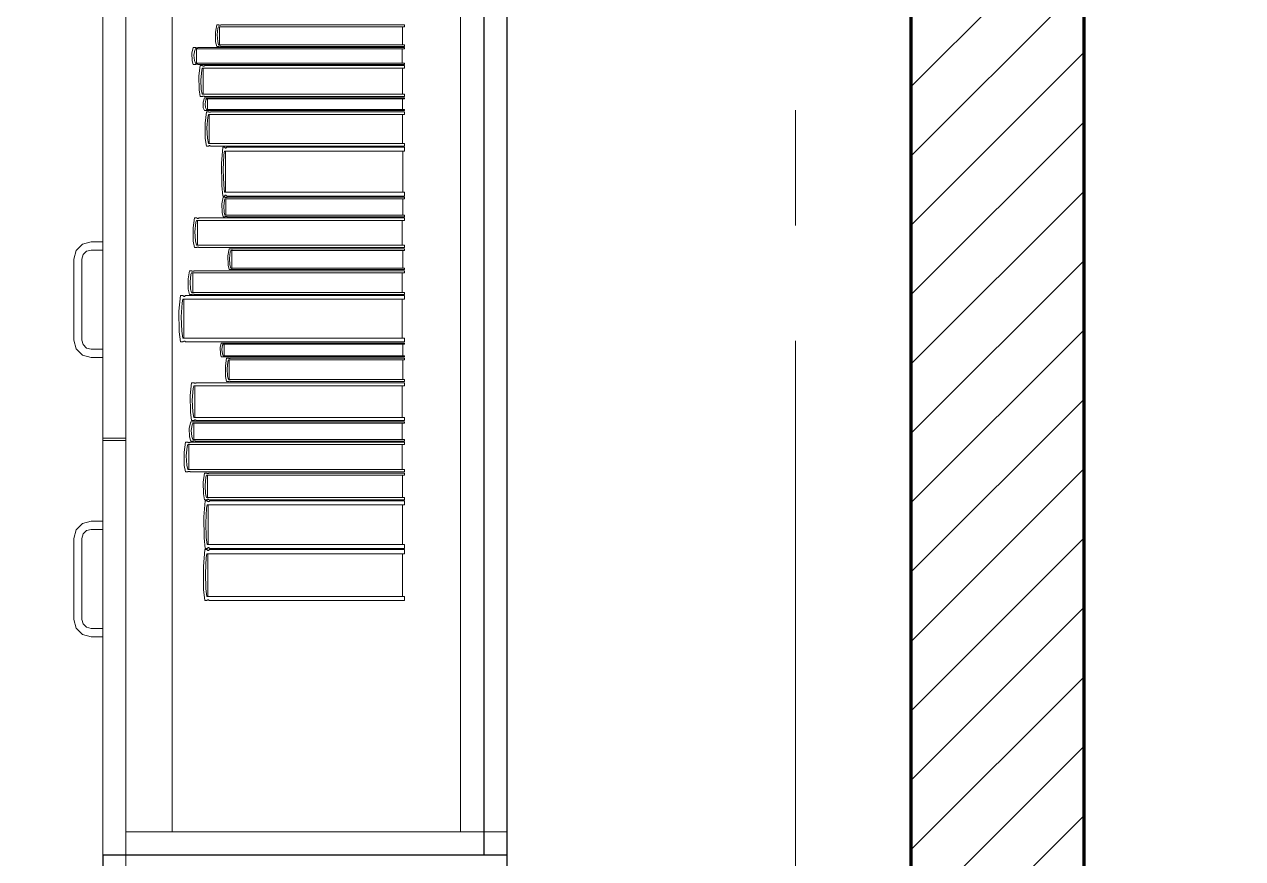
# Model space of a CAD drawing. Header units: inches. Extents: x -19 to 5698, y -728 to 92.
# Drawn here: x 235.652 to 236.707, y 33.501 to 34.224 of the extents above; entities that cross this region are included whole.
import ezdxf

# ---------------------------------------------------------------- set-up
doc = ezdxf.new("R2010")
doc.units = ezdxf.units.IN
doc.header["$MEASUREMENT"] = 0
doc.set_wipeout_variables(frame=1)
for name, pattern in [('Hidden Line', [0.195611, 0.141111, -0.0545]), ('Punto & Raya', [0.65, 0.5, -0.075, 0, -0.075]), ('Rayas', [0.282222, 0.141111, -0.141111]), ('Wipeout_Contour', [1, 0, -1])]:
    doc.linetypes.add(name, pattern=pattern)
for name, color, linetype in [('02 _ ARQ _ ALB _ Ejes Generales', 251, 'Continuous'), ('02 _ ARQ _ ZON _ Espacio.3D', 7, 'Continuous'), ('08 _ STR _ EXT _ 07 Losa Aligerada', 7, 'Continuous'), ('08 _ STR _ EXT _ 09 Vigas', 251, 'Continuous'), ('Estructura - 04 MURO', 7, 'Continuous'), ('Interior - Mobiliario', 7, 'Continuous')]:
    doc.layers.add(name, color=color, linetype=linetype)

msp = doc.modelspace()

# ---------------------------------------------------------------- linework, layer by layer
at = {"layer": '02 _ ARQ _ ALB _ Ejes Generales', "color": 251, "linetype": 'Punto & Raya', "lineweight": 13, "true_color": 0x636466}
msp.add_line((236.32, 3.05), (236.32, 44.9), dxfattribs=at)
at = {"layer": '02 _ ARQ _ ZON _ Espacio.3D', "color": 254, "linetype": 'Continuous', "lineweight": 0, "flags": 128}
msp.add_lwpolyline([(229.07, 31), (229.57, 31), (229.57, 29.7499), (235.57, 29.75), (235.57, 30.2), (236.07, 30.2), (236.07, 30.7), (236.42, 30.7), (236.42, 31.8991), (237.7701, 31.8991), (237.7701, 32.9963), (236.4201, 32.9963), (236.4201, 39), (236.07, 39), (236.07, 39.4), (235.67, 39.4), (235.67, 39.7505), (229.57, 39.7505), (229.57, 39), (229.07, 39)], dxfattribs=at)
at = {"layer": '02 _ ARQ _ ZON _ Espacio.3D', "color": 9, "linetype": 'Continuous', "lineweight": 5, "flags": 128}
msp.add_lwpolyline([(236.5701, 33.1463), (237.07, 33.1463), (237.0694, 32.9963), (237.7701, 32.9963), (237.7701, 35.0505), (236.5701, 35.0505)], close=True, dxfattribs=at)
at = {"layer": '08 _ STR _ EXT _ 07 Losa Aligerada', "color": 7, "linetype": 'Rayas', "lineweight": 18, "flags": 128}
msp.add_lwpolyline([(193.22, 11.97, 1.049431), (198.7937, 6.3), (209.6003, 6.3), (209.6003, 6.2005), (214.7981, 6.2005), (214.7981, 7.2), (222.07, 7.2), (222.07, 5.6637), (223.2699, 5.6637), (223.2699, 4.2), (228.3699, 4.2), (228.3699, 5.6637), (229.57, 5.6637), (229.57, 7.2), (236.57, 7.2), (236.57, 14.9999), (236.57, 15.1499), (236.57, 15.1499), (236.57, 15.7999), (236.57, 15.7999), (236.57, 18.1001), (236.57, 20.35), (234.07, 20.35), (231.67, 20.35), (231.67, 22.35), (231.67, 22.6), (231.67, 24.5), (231.67, 24.75), (231.67, 26.75), (236.57, 26.75), (236.57, 29.7), (236.57, 35.2005), (236.57, 39.9), (228.67, 39.9), (223.5529, 39.9), (223.5529, 40.9), (218.9324, 40.9), (218.9324, 39.9), (208.37, 39.9), (208.37, 41.4352), (207.42, 41.4352), (207.42, 42.9), (202.22, 42.9), (202.22, 41.4352), (201.2699, 41.4352), (201.2699, 39.9), (196.2701, 39.9), (196.2701, 41.1), (192.8701, 41.1), (192.8701, 37.7), (194.07, 37.7), (194.07, 33.9), (193.17, 33.9), (193.17, 21.2663), (193.22, 21.2663)], format="xyb", close=True, dxfattribs=at)
at = {"layer": '08 _ STR _ EXT _ 07 Losa Aligerada', "color": 7, "linetype": 'Continuous', "lineweight": 18, "flags": 128}
msp.add_lwpolyline([(236.57, 26.75), (236.57, 39.9), (228.67, 39.9), (226.1798, 39.9), (226.1798, 40.9), (221.5593, 40.9), (221.5593, 39.9), (208.37, 39.9), (208.37, 42.6544), (207.42, 42.6544)], dxfattribs=at)
msp.add_lwpolyline([(237.92, 29.7), (237.92, 35.2005), (236.57, 35.2005), (236.57, 29.7)], close=True, dxfattribs=at)
at = {"layer": 'Interior - Mobiliario', "color": 175, "linetype": 'Continuous', "lineweight": 13}
for p, q in [((235.74, 33.5047), (235.74, 34.9647)), ((236.05, 34.9647), (236.05, 33.5047)), ((235.74, 33.5247), (235.74, 34.9447)), ((235.78, 34.9447), (235.78, 33.5247)), ((236.03, 33.5247), (236.03, 34.9447)), ((235.72, 34.2247), (235.72, 33.8657)), ((235.74, 34.2247), (235.74, 33.8657)), ((235.8176, 34.2175), (235.8187, 34.2237)), ((235.8187, 34.2237), (235.8204, 34.2237)), ((235.8203, 34.2222), (235.8198, 34.2208)), ((235.9814, 34.2222), (235.8203, 34.2222)), ((235.8204, 34.2237), (235.8206, 34.2236)), ((235.8206, 34.2236), (235.8208, 34.2235)), ((235.8208, 34.2235), (235.821, 34.2234)), ((235.821, 34.2234), (235.8213, 34.2234)), ((235.8211, 34.2066), (235.8211, 34.2222)), ((235.8213, 34.2234), (235.8215, 34.2234)), ((235.8215, 34.2234), (235.8217, 34.2235)), ((235.8217, 34.2235), (235.822, 34.2235)), ((235.822, 34.2235), (235.8222, 34.2236)), ((235.8222, 34.2236), (235.8222, 34.2237)), ((235.8222, 34.2237), (235.9814, 34.2237)), ((235.9797, 34.2222), (235.9797, 34.2066)), ((235.9814, 34.2237), (235.9814, 34.2222)), ((235.8178, 34.2092), (235.8176, 34.2175)), ((235.8198, 34.2208), (235.8191, 34.2151)), ((235.8191, 34.2151), (235.8196, 34.2094)), ((235.7972, 34.1992), (235.7984, 34.2041)), ((235.7984, 34.2041), (235.8004, 34.2041)), ((235.7997, 34.2018), (235.799, 34.1974)), ((235.8003, 34.2029), (235.7997, 34.2018)), ((235.9814, 34.2029), (235.8003, 34.2029)), ((235.8004, 34.2041), (235.8006, 34.204)), ((235.8006, 34.204), (235.8008, 34.2039)), ((235.8008, 34.2039), (235.8011, 34.2039)), ((235.8011, 34.2039), (235.8013, 34.2038)), ((235.8012, 34.1907), (235.8012, 34.2029)), ((235.8013, 34.2038), (235.8016, 34.2038)), ((235.8016, 34.2038), (235.8019, 34.2039)), ((235.8019, 34.2039), (235.8021, 34.2039)), ((235.8021, 34.2039), (235.8023, 34.204)), ((235.8023, 34.204), (235.8024, 34.2041)), ((235.8024, 34.2041), (235.9814, 34.2041)), ((235.8187, 34.2051), (235.8178, 34.2092)), ((235.8204, 34.2051), (235.8187, 34.2051)), ((235.8196, 34.2094), (235.8203, 34.2066)), ((235.8203, 34.2066), (235.9814, 34.2066)), ((235.8205, 34.2051), (235.8204, 34.2051)), ((235.8207, 34.2053), (235.8205, 34.2051)), ((235.821, 34.2053), (235.8207, 34.2053)), ((235.8212, 34.2054), (235.821, 34.2053)), ((235.8214, 34.2054), (235.8212, 34.2054)), ((235.8217, 34.2053), (235.8214, 34.2054)), ((235.8219, 34.2053), (235.8217, 34.2053)), ((235.8221, 34.2052), (235.8219, 34.2053)), ((235.8222, 34.2051), (235.8221, 34.2052)), ((235.9814, 34.2051), (235.8222, 34.2051)), ((235.9795, 34.2029), (235.9795, 34.1907)), ((235.9814, 34.2066), (235.9814, 34.2051)), ((235.9814, 34.2041), (235.9814, 34.2029)), ((235.7974, 34.1927), (235.7972, 34.1992)), ((235.7984, 34.1895), (235.7974, 34.1927)), ((235.799, 34.1974), (235.7994, 34.1929)), ((235.7994, 34.1929), (235.8003, 34.1907)), ((235.8003, 34.1907), (235.9814, 34.1907)), ((235.9814, 34.1907), (235.9814, 34.1895)), ((235.8004, 34.1895), (235.7984, 34.1895)), ((235.8005, 34.1896), (235.8004, 34.1895)), ((235.8008, 34.1897), (235.8005, 34.1896)), ((235.801, 34.1898), (235.8008, 34.1897)), ((235.8013, 34.1898), (235.801, 34.1898)), ((235.8015, 34.1898), (235.8013, 34.1898)), ((235.8018, 34.1898), (235.8015, 34.1898)), ((235.8021, 34.1897), (235.8018, 34.1898)), ((235.8023, 34.1896), (235.8021, 34.1897)), ((235.8024, 34.1895), (235.8023, 34.1896)), ((235.9814, 34.1895), (235.8024, 34.1895)), ((235.8033, 34.1796), (235.8044, 34.1885)), ((235.8044, 34.1885), (235.8064, 34.1885)), ((235.8057, 34.1844), (235.8049, 34.1761)), ((235.8062, 34.1864), (235.8057, 34.1844)), ((235.9814, 34.1864), (235.8062, 34.1864)), ((235.8064, 34.1885), (235.8065, 34.1884)), ((235.8065, 34.1884), (235.8067, 34.1883)), ((235.8067, 34.1883), (235.807, 34.1881)), ((235.807, 34.1881), (235.8072, 34.1881)), ((235.8071, 34.1638), (235.8071, 34.1864)), ((235.8071, 34.1864), (235.9796, 34.1864)), ((235.8072, 34.1881), (235.8075, 34.1881)), ((235.8075, 34.1881), (235.8078, 34.1882)), ((235.8078, 34.1882), (235.808, 34.1883)), ((235.808, 34.1883), (235.8082, 34.1884)), ((235.8082, 34.1884), (235.8083, 34.1885)), ((235.8083, 34.1885), (235.9814, 34.1885)), ((235.9796, 34.1864), (235.9796, 34.1638)), ((235.9814, 34.1885), (235.9814, 34.1864)), ((235.8035, 34.1675), (235.8033, 34.1796)), ((235.8049, 34.1761), (235.8054, 34.1678)), ((235.8044, 34.1616), (235.8035, 34.1675)), ((235.8064, 34.1616), (235.8044, 34.1616)), ((235.8054, 34.1678), (235.8062, 34.1638)), ((235.8062, 34.1638), (235.9814, 34.1638)), ((235.8065, 34.1617), (235.8064, 34.1616)), ((235.8067, 34.1619), (235.8065, 34.1617)), ((235.8069, 34.162), (235.8067, 34.1619)), ((235.8072, 34.1621), (235.8069, 34.162)), ((235.8069, 34.1569), (235.8081, 34.1606)), ((235.9796, 34.1638), (235.8071, 34.1638)), ((235.8074, 34.1621), (235.8072, 34.1621)), ((235.8077, 34.162), (235.8074, 34.1621)), ((235.8079, 34.1619), (235.8077, 34.162)), ((235.8082, 34.1618), (235.8079, 34.1619)), ((235.8081, 34.1606), (235.81, 34.1606)), ((235.8083, 34.1616), (235.8082, 34.1618)), ((235.9814, 34.1616), (235.8083, 34.1616)), ((235.8093, 34.1589), (235.8086, 34.1555)), ((235.8098, 34.1597), (235.8093, 34.1589)), ((235.9814, 34.1597), (235.8098, 34.1597)), ((235.81, 34.1606), (235.8101, 34.1606)), ((235.8101, 34.1606), (235.8103, 34.1605)), ((235.8103, 34.1605), (235.8106, 34.1605)), ((235.8106, 34.1605), (235.8108, 34.1604)), ((235.8107, 34.1504), (235.8107, 34.1597)), ((235.8108, 34.1604), (235.8111, 34.1604)), ((235.8111, 34.1604), (235.8113, 34.1605)), ((235.8113, 34.1605), (235.8116, 34.1605)), ((235.8116, 34.1605), (235.8118, 34.1606)), ((235.8118, 34.1606), (235.8119, 34.1606)), ((235.8119, 34.1606), (235.9814, 34.1606)), ((235.9796, 34.1597), (235.9796, 34.1504)), ((235.9814, 34.1638), (235.9814, 34.1616)), ((235.9814, 34.1606), (235.9814, 34.1597)), ((235.8071, 34.1519), (235.8069, 34.1569)), ((235.8081, 34.1495), (235.8071, 34.1519)), ((235.81, 34.1495), (235.8081, 34.1495)), ((235.8086, 34.1555), (235.809, 34.1521)), ((235.8086, 34.1386), (235.8098, 34.1485)), ((235.809, 34.1521), (235.8098, 34.1504)), ((235.8098, 34.1504), (235.9814, 34.1504)), ((235.8098, 34.1485), (235.8116, 34.1485)), ((235.8101, 34.1496), (235.81, 34.1495)), ((235.8103, 34.1496), (235.8101, 34.1496)), ((235.8105, 34.1497), (235.8103, 34.1496)), ((235.8108, 34.1497), (235.8105, 34.1497)), ((235.811, 34.1497), (235.8108, 34.1497)), ((235.8113, 34.1497), (235.811, 34.1497)), ((235.8115, 34.1496), (235.8113, 34.1497)), ((235.8117, 34.1496), (235.8115, 34.1496)), ((235.8116, 34.1485), (235.8118, 34.1483)), ((235.8119, 34.1495), (235.8117, 34.1496)), ((235.8118, 34.1483), (235.812, 34.1482)), ((235.9814, 34.1495), (235.8119, 34.1495)), ((235.812, 34.1482), (235.8122, 34.1481)), ((235.8122, 34.1481), (235.8125, 34.148)), ((235.8127, 34.148), (235.813, 34.1481)), ((235.813, 34.1481), (235.8132, 34.1482)), ((235.8132, 34.1482), (235.8134, 34.1484)), ((235.8134, 34.1484), (235.8135, 34.1485)), ((235.8135, 34.1485), (235.9814, 34.1485)), ((235.9814, 34.1504), (235.9814, 34.1495)), ((235.9814, 34.1485), (235.9814, 34.1461)), ((235.8088, 34.1252), (235.8086, 34.1386)), ((235.811, 34.1439), (235.8103, 34.1347)), ((235.8115, 34.1461), (235.811, 34.1439)), ((235.9814, 34.1461), (235.8115, 34.1461)), ((235.8123, 34.1211), (235.8123, 34.1461)), ((235.8125, 34.148), (235.8127, 34.148)), ((235.9796, 34.1461), (235.9796, 34.1211)), ((235.8103, 34.1347), (235.8107, 34.1255)), ((235.8098, 34.1187), (235.8088, 34.1252)), ((235.8116, 34.1187), (235.8098, 34.1187)), ((235.8107, 34.1255), (235.8115, 34.1211)), ((235.8115, 34.1211), (235.9814, 34.1211)), ((235.8117, 34.1188), (235.8116, 34.1187)), ((235.8119, 34.119), (235.8117, 34.1188)), ((235.8122, 34.1191), (235.8119, 34.119)), ((235.8124, 34.1192), (235.8122, 34.1191)), ((235.8127, 34.1192), (235.8124, 34.1192)), ((235.8129, 34.1191), (235.8127, 34.1192)), ((235.8132, 34.119), (235.8129, 34.1191)), ((235.8134, 34.1188), (235.8132, 34.119)), ((235.8135, 34.1187), (235.8134, 34.1188)), ((235.9814, 34.1187), (235.8135, 34.1187)), ((235.8229, 34.1036), (235.8239, 34.1177)), ((235.8239, 34.1177), (235.8256, 34.1177)), ((235.8256, 34.1177), (235.8258, 34.1174)), ((235.8258, 34.1174), (235.826, 34.1172)), ((235.826, 34.1172), (235.8262, 34.117)), ((235.8262, 34.117), (235.8264, 34.117)), ((235.8264, 34.117), (235.8266, 34.117)), ((235.8266, 34.117), (235.8269, 34.1171)), ((235.8269, 34.1171), (235.8271, 34.1173)), ((235.8271, 34.1173), (235.8273, 34.1175)), ((235.8273, 34.1175), (235.8274, 34.1177)), ((235.8274, 34.1177), (235.9814, 34.1177)), ((235.9814, 34.1211), (235.9814, 34.1187)), ((235.9814, 34.1177), (235.9814, 34.1143)), ((235.825, 34.1111), (235.8244, 34.0982)), ((235.8255, 34.1143), (235.825, 34.1111)), ((235.9814, 34.1143), (235.8255, 34.1143)), ((235.8263, 34.0789), (235.8263, 34.1143)), ((235.9798, 34.1143), (235.9798, 34.0789)), ((235.8231, 34.0847), (235.8229, 34.1036)), ((235.8244, 34.0982), (235.8248, 34.0852)), ((235.8239, 34.0755), (235.8231, 34.0847)), ((235.8248, 34.0852), (235.8255, 34.0789)), ((235.8233, 34.0688), (235.8243, 34.0745)), ((235.8256, 34.0755), (235.8239, 34.0755)), ((235.8243, 34.0745), (235.826, 34.0745)), ((235.8255, 34.0789), (235.9814, 34.0789)), ((235.8257, 34.0756), (235.8256, 34.0755)), ((235.8259, 34.0759), (235.8257, 34.0756)), ((235.8261, 34.0761), (235.8259, 34.0759)), ((235.826, 34.0745), (235.8261, 34.0744)), ((235.8264, 34.0762), (235.8261, 34.0761)), ((235.8261, 34.0744), (235.8263, 34.0743)), ((235.8263, 34.0743), (235.8266, 34.0742)), ((235.8266, 34.0762), (235.8264, 34.0762)), ((235.8268, 34.0761), (235.8266, 34.0762)), ((235.8266, 34.0742), (235.8268, 34.0742)), ((235.827, 34.0759), (235.8268, 34.0761)), ((235.8268, 34.0742), (235.827, 34.0742)), ((235.8272, 34.0757), (235.827, 34.0759)), ((235.827, 34.0742), (235.8273, 34.0742)), ((235.8274, 34.0755), (235.8272, 34.0757)), ((235.8273, 34.0742), (235.8275, 34.0743)), ((235.9814, 34.0755), (235.8274, 34.0755)), ((235.8275, 34.0743), (235.8277, 34.0744)), ((235.8277, 34.0744), (235.8278, 34.0745)), ((235.8278, 34.0745), (235.9814, 34.0745)), ((235.9814, 34.0789), (235.9814, 34.0755)), ((235.9814, 34.0745), (235.9814, 34.0731)), ((235.8234, 34.0612), (235.8233, 34.0688)), ((235.8254, 34.0718), (235.8248, 34.0666)), ((235.8248, 34.0666), (235.8252, 34.0614)), ((235.8259, 34.0731), (235.8254, 34.0718)), ((235.9814, 34.0731), (235.8259, 34.0731)), ((235.8267, 34.0589), (235.8267, 34.0731)), ((235.9798, 34.0731), (235.9798, 34.0589)), ((235.7982, 34.0479), (235.7994, 34.0565)), ((235.7994, 34.0565), (235.8014, 34.0565)), ((235.8012, 34.0544), (235.8007, 34.0525)), ((235.9814, 34.0544), (235.8012, 34.0544)), ((235.8014, 34.0565), (235.8015, 34.0564)), ((235.8015, 34.0564), (235.8017, 34.0562)), ((235.8017, 34.0562), (235.802, 34.0561)), ((235.802, 34.0561), (235.8023, 34.0561)), ((235.8021, 34.0329), (235.8021, 34.0544)), ((235.8023, 34.0561), (235.8025, 34.0561)), ((235.8025, 34.0561), (235.8028, 34.0561)), ((235.8028, 34.0561), (235.803, 34.0562)), ((235.803, 34.0562), (235.8033, 34.0564)), ((235.8033, 34.0564), (235.8034, 34.0565)), ((235.8034, 34.0565), (235.9814, 34.0565)), ((235.8243, 34.0575), (235.8234, 34.0612)), ((235.826, 34.0575), (235.8243, 34.0575)), ((235.8252, 34.0614), (235.8259, 34.0589)), ((235.8259, 34.0589), (235.9814, 34.0589)), ((235.8261, 34.0576), (235.826, 34.0575)), ((235.8263, 34.0577), (235.8261, 34.0576)), ((235.8265, 34.0577), (235.8263, 34.0577)), ((235.8267, 34.0578), (235.8265, 34.0577)), ((235.827, 34.0578), (235.8267, 34.0578)), ((235.8272, 34.0578), (235.827, 34.0578)), ((235.8274, 34.0577), (235.8272, 34.0578)), ((235.8276, 34.0576), (235.8274, 34.0577)), ((235.8278, 34.0575), (235.8276, 34.0576)), ((235.9814, 34.0575), (235.8278, 34.0575)), ((235.9795, 34.0544), (235.9795, 34.0329)), ((235.9814, 34.0589), (235.9814, 34.0575)), ((235.9814, 34.0565), (235.9814, 34.0544)), ((235.7984, 34.0365), (235.7982, 34.0479)), ((235.8007, 34.0525), (235.7999, 34.0446)), ((235.7999, 34.0446), (235.8004, 34.0367)), ((235.697, 34.0282), (235.7025, 34.0337)), ((235.7025, 34.0337), (235.71, 34.0357)), ((235.71, 34.0357), (235.72, 34.0357)), ((235.72, 34.0357), (235.72, 34.0287)), ((235.7994, 34.0308), (235.7984, 34.0365)), ((235.8004, 34.0367), (235.8012, 34.0329)), ((235.8012, 34.0329), (235.9814, 34.0329)), ((235.9814, 34.0329), (235.9814, 34.0308)), ((235.695, 34.0207), (235.697, 34.0282)), ((235.7031, 34.0247), (235.702, 34.0207)), ((235.706, 34.0276), (235.7031, 34.0247)), ((235.71, 34.0287), (235.706, 34.0276)), ((235.72, 34.0287), (235.71, 34.0287)), ((235.8014, 34.0308), (235.7994, 34.0308)), ((235.8015, 34.0309), (235.8014, 34.0308)), ((235.8017, 34.0311), (235.8015, 34.0309)), ((235.8019, 34.0312), (235.8017, 34.0311)), ((235.8022, 34.0313), (235.8019, 34.0312)), ((235.8025, 34.0313), (235.8022, 34.0313)), ((235.8027, 34.0312), (235.8025, 34.0313)), ((235.803, 34.0311), (235.8027, 34.0312)), ((235.8032, 34.031), (235.803, 34.0311)), ((235.8034, 34.0308), (235.8032, 34.031)), ((235.9814, 34.0308), (235.8034, 34.0308)), ((235.8284, 34.0238), (235.8294, 34.0298)), ((235.8286, 34.0156), (235.8284, 34.0238)), ((235.8294, 34.0298), (235.8311, 34.0298)), ((235.8305, 34.027), (235.8298, 34.0214)), ((235.8298, 34.0214), (235.8302, 34.0158)), ((235.8309, 34.0284), (235.8305, 34.027)), ((235.9814, 34.0284), (235.8309, 34.0284)), ((235.8311, 34.0298), (235.8312, 34.0297)), ((235.8312, 34.0297), (235.8314, 34.0296)), ((235.8314, 34.0296), (235.8316, 34.0296)), ((235.8316, 34.0296), (235.8318, 34.0295)), ((235.8317, 34.0131), (235.8317, 34.0284)), ((235.8318, 34.0295), (235.832, 34.0295)), ((235.832, 34.0295), (235.8323, 34.0296)), ((235.8323, 34.0296), (235.8325, 34.0297)), ((235.8325, 34.0297), (235.8327, 34.0298)), ((235.8327, 34.0298), (235.8327, 34.0298)), ((235.8327, 34.0298), (235.9814, 34.0298)), ((235.9798, 34.0284), (235.9798, 34.0131)), ((235.9814, 34.0298), (235.9814, 34.0284)), ((235.695, 33.9507), (235.695, 34.0207)), ((235.702, 34.0207), (235.702, 33.9507)), ((235.8294, 34.0117), (235.8286, 34.0156)), ((235.8311, 34.0117), (235.8294, 34.0117)), ((235.8302, 34.0158), (235.8309, 34.0131)), ((235.8309, 34.0131), (235.9814, 34.0131)), ((235.8313, 34.0118), (235.8311, 34.0117)), ((235.8311, 34.0117), (235.8311, 34.0117)), ((235.8315, 34.0119), (235.8313, 34.0118)), ((235.8318, 34.012), (235.8315, 34.0119)), ((235.832, 34.012), (235.8318, 34.012)), ((235.8322, 34.0119), (235.832, 34.012)), ((235.8324, 34.0119), (235.8322, 34.0119)), ((235.8326, 34.0117), (235.8324, 34.0119)), ((235.8327, 34.0117), (235.8326, 34.0117)), ((235.9814, 34.0117), (235.8327, 34.0117)), ((235.9814, 34.0131), (235.9814, 34.0117)), ((235.7939, 34.0038), (235.7951, 34.0107)), ((235.7941, 33.9947), (235.7939, 34.0038)), ((235.7951, 34.0107), (235.7971, 34.0107)), ((235.7964, 34.0075), (235.7957, 34.0012)), ((235.7957, 34.0012), (235.7961, 33.9949)), ((235.797, 34.009), (235.7964, 34.0075)), ((235.9814, 34.009), (235.797, 34.009)), ((235.7971, 34.0107), (235.7973, 34.0105)), ((235.7973, 34.0105), (235.7975, 34.0104)), ((235.7975, 34.0104), (235.7978, 34.0103)), ((235.7978, 34.0103), (235.7981, 34.0103)), ((235.7979, 33.9918), (235.7979, 34.009)), ((235.7981, 34.0103), (235.7983, 34.0103)), ((235.7983, 34.0103), (235.7986, 34.0104)), ((235.7986, 34.0104), (235.7989, 34.0104)), ((235.7989, 34.0104), (235.7991, 34.0106)), ((235.7991, 34.0106), (235.7992, 34.0107)), ((235.7992, 34.0107), (235.9814, 34.0107)), ((235.9795, 34.009), (235.9795, 33.9918)), ((235.9814, 34.0107), (235.9814, 34.009)), ((235.7951, 33.9902), (235.7941, 33.9947)), ((235.7971, 33.9902), (235.7951, 33.9902)), ((235.7961, 33.9949), (235.797, 33.9918)), ((235.797, 33.9918), (235.9814, 33.9918)), ((235.7972, 33.9903), (235.7971, 33.9902)), ((235.7975, 33.9904), (235.7972, 33.9903)), ((235.7977, 33.9905), (235.7975, 33.9904)), ((235.798, 33.9905), (235.7977, 33.9905)), ((235.7983, 33.9905), (235.798, 33.9905)), ((235.7986, 33.9905), (235.7983, 33.9905)), ((235.7988, 33.9904), (235.7986, 33.9905)), ((235.7991, 33.9903), (235.7988, 33.9904)), ((235.7992, 33.9902), (235.7991, 33.9903)), ((235.9814, 33.9902), (235.7992, 33.9902)), ((235.9814, 33.9918), (235.9814, 33.9902)), ((235.786, 33.9758), (235.7874, 33.9892)), ((235.7874, 33.9892), (235.7895, 33.9892)), ((235.7887, 33.983), (235.7879, 33.9707)), ((235.7893, 33.986), (235.7887, 33.983)), ((235.9814, 33.986), (235.7893, 33.986)), ((235.7895, 33.9892), (235.7896, 33.989)), ((235.7896, 33.989), (235.7899, 33.9888)), ((235.7899, 33.9888), (235.7901, 33.9886)), ((235.7901, 33.9886), (235.7904, 33.9885)), ((235.7903, 33.9524), (235.7903, 33.986)), ((235.7904, 33.9885), (235.7907, 33.9885)), ((235.7907, 33.9885), (235.791, 33.9886)), ((235.791, 33.9886), (235.7913, 33.9888)), ((235.7913, 33.9888), (235.7915, 33.989)), ((235.7915, 33.989), (235.7916, 33.9892)), ((235.7916, 33.9892), (235.9814, 33.9892)), ((235.9794, 33.986), (235.9794, 33.9524)), ((235.9814, 33.9892), (235.9814, 33.986)), ((235.7863, 33.9579), (235.786, 33.9758)), ((235.7879, 33.9707), (235.7884, 33.9584)), ((235.7884, 33.9584), (235.7893, 33.9524)), ((235.697, 33.9432), (235.695, 33.9507)), ((235.702, 33.9507), (235.7031, 33.9467)), ((235.7874, 33.9491), (235.7863, 33.9579)), ((235.7895, 33.9491), (235.7874, 33.9491)), ((235.7893, 33.9524), (235.9814, 33.9524)), ((235.7896, 33.9493), (235.7895, 33.9491)), ((235.7898, 33.9495), (235.7896, 33.9493)), ((235.7901, 33.9497), (235.7898, 33.9495)), ((235.7904, 33.9498), (235.7901, 33.9497)), ((235.7906, 33.9498), (235.7904, 33.9498)), ((235.7909, 33.9497), (235.7906, 33.9498)), ((235.7912, 33.9496), (235.7909, 33.9497)), ((235.7914, 33.9494), (235.7912, 33.9496)), ((235.7916, 33.9491), (235.7914, 33.9494)), ((235.9814, 33.9491), (235.7916, 33.9491)), ((235.8217, 33.9441), (235.8227, 33.9481)), ((235.8227, 33.9481), (235.8245, 33.9481)), ((235.8245, 33.9481), (235.8246, 33.9481)), ((235.8246, 33.9481), (235.8248, 33.948)), ((235.8248, 33.948), (235.825, 33.948)), ((235.825, 33.948), (235.8252, 33.9479)), ((235.8252, 33.9479), (235.8255, 33.9479)), ((235.8255, 33.9479), (235.8257, 33.948)), ((235.8257, 33.948), (235.8259, 33.948)), ((235.8259, 33.948), (235.8261, 33.9481)), ((235.8261, 33.9481), (235.8262, 33.9481)), ((235.8262, 33.9481), (235.9814, 33.9481)), ((235.9814, 33.9524), (235.9814, 33.9491)), ((235.9814, 33.9481), (235.9814, 33.9472)), ((235.7025, 33.9377), (235.697, 33.9432)), ((235.71, 33.9357), (235.7025, 33.9377)), ((235.7031, 33.9467), (235.706, 33.9438)), ((235.706, 33.9438), (235.71, 33.9427)), ((235.71, 33.9427), (235.72, 33.9427)), ((235.72, 33.9427), (235.72, 33.9357)), ((235.8219, 33.9387), (235.8217, 33.9441)), ((235.8227, 33.9361), (235.8219, 33.9387)), ((235.8238, 33.9463), (235.8232, 33.9426)), ((235.8232, 33.9426), (235.8236, 33.9389)), ((235.8236, 33.9389), (235.8243, 33.9371)), ((235.8243, 33.9472), (235.8238, 33.9463)), ((235.9814, 33.9472), (235.8243, 33.9472)), ((235.8243, 33.9371), (235.9814, 33.9371)), ((235.8251, 33.9371), (235.8251, 33.9472)), ((235.9798, 33.9472), (235.9798, 33.9371)), ((235.9814, 33.9371), (235.9814, 33.9361)), ((235.72, 33.9357), (235.71, 33.9357)), ((235.8245, 33.9361), (235.8227, 33.9361)), ((235.8247, 33.9362), (235.8245, 33.9362)), ((235.8245, 33.9362), (235.8245, 33.9361)), ((235.825, 33.9363), (235.8247, 33.9362)), ((235.8252, 33.9363), (235.825, 33.9363)), ((235.8254, 33.9363), (235.8252, 33.9363)), ((235.8257, 33.9363), (235.8254, 33.9363)), ((235.8259, 33.9362), (235.8257, 33.9363)), ((235.8261, 33.9362), (235.8259, 33.9362)), ((235.8262, 33.9361), (235.8261, 33.9362)), ((235.9814, 33.9361), (235.8262, 33.9361)), ((235.8262, 33.9283), (235.8272, 33.9351)), ((235.8264, 33.9192), (235.8262, 33.9283)), ((235.8272, 33.9351), (235.8289, 33.9351)), ((235.8283, 33.9319), (235.8277, 33.9257)), ((235.8288, 33.9335), (235.8283, 33.9319)), ((235.9814, 33.9335), (235.8288, 33.9335)), ((235.8289, 33.9351), (235.829, 33.935)), ((235.829, 33.935), (235.8292, 33.9349)), ((235.8292, 33.9349), (235.8295, 33.9348)), ((235.8295, 33.9348), (235.8297, 33.9348)), ((235.8296, 33.9164), (235.8296, 33.9335)), ((235.8297, 33.9348), (235.8299, 33.9348)), ((235.8299, 33.9348), (235.8301, 33.9348)), ((235.8301, 33.9348), (235.8303, 33.9349)), ((235.8303, 33.9349), (235.8305, 33.935)), ((235.8305, 33.935), (235.8306, 33.9351)), ((235.8306, 33.9351), (235.9814, 33.9351)), ((235.9798, 33.9335), (235.9798, 33.9164)), ((235.9814, 33.9351), (235.9814, 33.9335)), ((235.8272, 33.9147), (235.8264, 33.9192)), ((235.8277, 33.9257), (235.8281, 33.9194)), ((235.8281, 33.9194), (235.8288, 33.9164)), ((235.8288, 33.9164), (235.9814, 33.9164)), ((235.9814, 33.9164), (235.9814, 33.9147)), ((235.7958, 33.9028), (235.797, 33.9137)), ((235.797, 33.9137), (235.799, 33.9137)), ((235.7983, 33.9086), (235.7975, 33.8986)), ((235.7989, 33.9111), (235.7983, 33.9086)), ((235.9814, 33.9111), (235.7989, 33.9111)), ((235.799, 33.9137), (235.7992, 33.9136)), ((235.7992, 33.9136), (235.7994, 33.9134)), ((235.7994, 33.9134), (235.7997, 33.9132)), ((235.7997, 33.9132), (235.7999, 33.9132)), ((235.7998, 33.8836), (235.7998, 33.9111)), ((235.7999, 33.9132), (235.8002, 33.9132)), ((235.8002, 33.9132), (235.8005, 33.9133)), ((235.8005, 33.9133), (235.8007, 33.9134)), ((235.8007, 33.9134), (235.801, 33.9136)), ((235.801, 33.9136), (235.8011, 33.9137)), ((235.8011, 33.9137), (235.9814, 33.9137)), ((235.8289, 33.9147), (235.8272, 33.9147)), ((235.829, 33.9148), (235.8289, 33.9147)), ((235.8292, 33.9149), (235.829, 33.9148)), ((235.8294, 33.915), (235.8292, 33.9149)), ((235.8296, 33.9151), (235.8294, 33.915)), ((235.8299, 33.9151), (235.8296, 33.9151)), ((235.8301, 33.915), (235.8299, 33.9151)), ((235.8303, 33.915), (235.8301, 33.915)), ((235.8305, 33.9148), (235.8303, 33.915)), ((235.8306, 33.9147), (235.8305, 33.9148)), ((235.9814, 33.9147), (235.8306, 33.9147)), ((235.9795, 33.9111), (235.9795, 33.8836)), ((235.9814, 33.9137), (235.9814, 33.9111)), ((235.796, 33.8881), (235.7958, 33.9028)), ((235.7975, 33.8986), (235.798, 33.8885)), ((235.797, 33.8809), (235.796, 33.8881)), ((235.798, 33.8885), (235.7989, 33.8836)), ((235.795, 33.8743), (235.7962, 33.8799)), ((235.7952, 33.8668), (235.795, 33.8743)), ((235.7962, 33.8799), (235.7982, 33.8799)), ((235.7975, 33.8773), (235.7967, 33.8722)), ((235.799, 33.8809), (235.797, 33.8809)), ((235.7981, 33.8786), (235.7975, 33.8773)), ((235.9814, 33.8786), (235.7981, 33.8786)), ((235.7982, 33.8799), (235.7984, 33.8798)), ((235.7984, 33.8798), (235.7986, 33.8797)), ((235.7986, 33.8797), (235.7989, 33.8797)), ((235.7989, 33.8836), (235.9814, 33.8836)), ((235.7989, 33.8797), (235.7991, 33.8797)), ((235.7991, 33.8811), (235.799, 33.8809)), ((235.799, 33.8645), (235.799, 33.8786)), ((235.7994, 33.8813), (235.7991, 33.8811)), ((235.7991, 33.8797), (235.7994, 33.8797)), ((235.7996, 33.8814), (235.7994, 33.8813)), ((235.7994, 33.8797), (235.7997, 33.8797)), ((235.7999, 33.8815), (235.7996, 33.8814)), ((235.7997, 33.8797), (235.7999, 33.8798)), ((235.8002, 33.8815), (235.7999, 33.8815)), ((235.7999, 33.8798), (235.8002, 33.8799)), ((235.8004, 33.8814), (235.8002, 33.8815)), ((235.8002, 33.8799), (235.8003, 33.8799)), ((235.8003, 33.8799), (235.9814, 33.8799)), ((235.8007, 33.8813), (235.8004, 33.8814)), ((235.8009, 33.8811), (235.8007, 33.8813)), ((235.8011, 33.8809), (235.8009, 33.8811)), ((235.9814, 33.8809), (235.8011, 33.8809)), ((235.9795, 33.8786), (235.9795, 33.8645)), ((235.9814, 33.8836), (235.9814, 33.8809)), ((235.9814, 33.8799), (235.9814, 33.8786)), ((235.72, 33.8657), (235.74, 33.8657)), ((235.72, 33.8637), (235.74, 33.8637)), ((235.7962, 33.8632), (235.7952, 33.8668)), ((235.7982, 33.8632), (235.7962, 33.8632)), ((235.7967, 33.8722), (235.7972, 33.867)), ((235.7972, 33.867), (235.7981, 33.8645)), ((235.7981, 33.8645), (235.9814, 33.8645)), ((235.7983, 33.8632), (235.7982, 33.8632)), ((235.7986, 33.8633), (235.7983, 33.8632)), ((235.7988, 33.8634), (235.7986, 33.8633)), ((235.7991, 33.8634), (235.7988, 33.8634)), ((235.7993, 33.8634), (235.7991, 33.8634)), ((235.7996, 33.8634), (235.7993, 33.8634)), ((235.7999, 33.8634), (235.7996, 33.8634)), ((235.8001, 33.8633), (235.7999, 33.8634)), ((235.8003, 33.8632), (235.8001, 33.8633)), ((235.9814, 33.8632), (235.8003, 33.8632)), ((235.9814, 33.8645), (235.9814, 33.8632)), ((235.7904, 33.8536), (235.7917, 33.8622)), ((235.7906, 33.8421), (235.7904, 33.8536)), ((235.7917, 33.8622), (235.7937, 33.8622)), ((235.793, 33.8582), (235.7922, 33.8503)), ((235.7936, 33.8601), (235.793, 33.8582)), ((235.9814, 33.8601), (235.7936, 33.8601)), ((235.7937, 33.8622), (235.7939, 33.862)), ((235.7939, 33.862), (235.7941, 33.8619)), ((235.7941, 33.8619), (235.7944, 33.8618)), ((235.7944, 33.8618), (235.7947, 33.8617)), ((235.7945, 33.8385), (235.7945, 33.8601)), ((235.7947, 33.8617), (235.7949, 33.8617)), ((235.7949, 33.8617), (235.7952, 33.8618)), ((235.7952, 33.8618), (235.7955, 33.8619)), ((235.7955, 33.8619), (235.7957, 33.8621)), ((235.7957, 33.8621), (235.7958, 33.8622)), ((235.7958, 33.8622), (235.9814, 33.8622)), ((235.9795, 33.8601), (235.9795, 33.8385)), ((235.9814, 33.8622), (235.9814, 33.8601)), ((235.7917, 33.8364), (235.7906, 33.8421)), ((235.7922, 33.8503), (235.7927, 33.8423)), ((235.7927, 33.8423), (235.7936, 33.8385)), ((235.7937, 33.8364), (235.7917, 33.8364)), ((235.7936, 33.8385), (235.9814, 33.8385)), ((235.7938, 33.8365), (235.7937, 33.8364)), ((235.7941, 33.8367), (235.7938, 33.8365)), ((235.7943, 33.8368), (235.7941, 33.8367)), ((235.7946, 33.8368), (235.7943, 33.8368)), ((235.7949, 33.8369), (235.7946, 33.8368)), ((235.7952, 33.8368), (235.7949, 33.8369)), ((235.7954, 33.8367), (235.7952, 33.8368)), ((235.7957, 33.8366), (235.7954, 33.8367)), ((235.7958, 33.8364), (235.7957, 33.8366)), ((235.9814, 33.8364), (235.7958, 33.8364)), ((235.807, 33.8277), (235.8082, 33.8354)), ((235.8082, 33.8354), (235.81, 33.8354)), ((235.8094, 33.8318), (235.8086, 33.8247)), ((235.8099, 33.8336), (235.8094, 33.8318)), ((235.9814, 33.8336), (235.8099, 33.8336)), ((235.81, 33.8354), (235.8102, 33.8353)), ((235.8102, 33.8353), (235.8104, 33.8352)), ((235.8104, 33.8352), (235.8106, 33.8351)), ((235.8106, 33.8351), (235.8109, 33.835)), ((235.8108, 33.8142), (235.8108, 33.8336)), ((235.8109, 33.835), (235.8112, 33.835)), ((235.8112, 33.835), (235.8114, 33.8351)), ((235.8114, 33.8351), (235.8116, 33.8352)), ((235.8116, 33.8352), (235.8119, 33.8353)), ((235.8119, 33.8353), (235.812, 33.8354)), ((235.812, 33.8354), (235.9814, 33.8354)), ((235.9796, 33.8336), (235.9796, 33.8142)), ((235.9814, 33.8385), (235.9814, 33.8364)), ((235.9814, 33.8354), (235.9814, 33.8336)), ((235.8072, 33.8174), (235.807, 33.8277)), ((235.8086, 33.8247), (235.8091, 33.8176)), ((235.8082, 33.8123), (235.8072, 33.8174)), ((235.8076, 33.7976), (235.8087, 33.8113)), ((235.81, 33.8123), (235.8082, 33.8123)), ((235.8087, 33.8113), (235.8106, 33.8113)), ((235.8091, 33.8176), (235.8099, 33.8142)), ((235.8099, 33.8142), (235.9814, 33.8142)), ((235.8101, 33.8124), (235.81, 33.8123)), ((235.8104, 33.8126), (235.8101, 33.8124)), ((235.8106, 33.8127), (235.8104, 33.8126)), ((235.8108, 33.8127), (235.8106, 33.8127)), ((235.8106, 33.8113), (235.8108, 33.8111)), ((235.8111, 33.8127), (235.8108, 33.8127)), ((235.8108, 33.8111), (235.811, 33.8109)), ((235.811, 33.8109), (235.8112, 33.8107)), ((235.8113, 33.8127), (235.8111, 33.8127)), ((235.8112, 33.8107), (235.8115, 33.8106)), ((235.8116, 33.8126), (235.8113, 33.8127)), ((235.8115, 33.8106), (235.8117, 33.8107)), ((235.8118, 33.8125), (235.8116, 33.8126)), ((235.8117, 33.8107), (235.812, 33.8107)), ((235.812, 33.8123), (235.8118, 33.8125)), ((235.9814, 33.8123), (235.812, 33.8123)), ((235.812, 33.8107), (235.8122, 33.8109)), ((235.8122, 33.8109), (235.8124, 33.8112)), ((235.8124, 33.8112), (235.8125, 33.8113)), ((235.8125, 33.8113), (235.9814, 33.8113)), ((235.9814, 33.8142), (235.9814, 33.8123)), ((235.9814, 33.8113), (235.9814, 33.808)), ((235.81, 33.8049), (235.8092, 33.7923)), ((235.8105, 33.808), (235.81, 33.8049)), ((235.9814, 33.808), (235.8105, 33.808)), ((235.8113, 33.7735), (235.8113, 33.808)), ((235.9796, 33.808), (235.9796, 33.7735)), ((235.7025, 33.7917), (235.697, 33.7862)), ((235.71, 33.7937), (235.7025, 33.7917)), ((235.72, 33.7937), (235.71, 33.7937)), ((235.72, 33.7867), (235.72, 33.7937)), ((235.8078, 33.7792), (235.8076, 33.7976)), ((235.8092, 33.7923), (235.8097, 33.7796)), ((235.697, 33.7862), (235.695, 33.7787)), ((235.695, 33.7787), (235.695, 33.7087)), ((235.702, 33.7787), (235.7031, 33.7827)), ((235.702, 33.7087), (235.702, 33.7787)), ((235.7031, 33.7827), (235.706, 33.7856)), ((235.706, 33.7856), (235.71, 33.7867)), ((235.71, 33.7867), (235.72, 33.7867)), ((235.8087, 33.7702), (235.8078, 33.7792)), ((235.8097, 33.7796), (235.8105, 33.7735)), ((235.8072, 33.7544), (235.8084, 33.7692)), ((235.8084, 33.7692), (235.8103, 33.7692)), ((235.8106, 33.7702), (235.8087, 33.7702)), ((235.8103, 33.7692), (235.8104, 33.7689)), ((235.8104, 33.7689), (235.8106, 33.7687)), ((235.8105, 33.7735), (235.9814, 33.7735)), ((235.8107, 33.7703), (235.8106, 33.7702)), ((235.8106, 33.7687), (235.8109, 33.7685)), ((235.8109, 33.7706), (235.8107, 33.7703)), ((235.8112, 33.7708), (235.8109, 33.7706)), ((235.8109, 33.7685), (235.8111, 33.7684)), ((235.8111, 33.7684), (235.8114, 33.7684)), ((235.8114, 33.7709), (235.8112, 33.7708)), ((235.8117, 33.7709), (235.8114, 33.7709)), ((235.8114, 33.7684), (235.8116, 33.7685)), ((235.8116, 33.7685), (235.8119, 33.7687)), ((235.8119, 33.7708), (235.8117, 33.7709)), ((235.8122, 33.7706), (235.8119, 33.7708)), ((235.8119, 33.7687), (235.8121, 33.769)), ((235.8121, 33.769), (235.8122, 33.7692)), ((235.8124, 33.7704), (235.8122, 33.7706)), ((235.8122, 33.7692), (235.9814, 33.7692)), ((235.8125, 33.7702), (235.8124, 33.7704)), ((235.9814, 33.7702), (235.8125, 33.7702)), ((235.9814, 33.7735), (235.9814, 33.7702)), ((235.9814, 33.7692), (235.9814, 33.7656)), ((235.8096, 33.7623), (235.8089, 33.7487)), ((235.8101, 33.7656), (235.8096, 33.7623)), ((235.9814, 33.7656), (235.8101, 33.7656)), ((235.811, 33.7285), (235.811, 33.7656)), ((235.9796, 33.7656), (235.9796, 33.7285)), ((235.8074, 33.7347), (235.8072, 33.7544)), ((235.8089, 33.7487), (235.8093, 33.7351)), ((235.8084, 33.725), (235.8074, 33.7347)), ((235.8093, 33.7351), (235.8101, 33.7285)), ((235.8101, 33.7285), (235.9814, 33.7285)), ((235.9814, 33.7285), (235.9814, 33.725)), ((235.8103, 33.725), (235.8084, 33.725)), ((235.8104, 33.7252), (235.8103, 33.725)), ((235.8106, 33.7254), (235.8104, 33.7252)), ((235.8108, 33.7256), (235.8106, 33.7254)), ((235.8111, 33.7257), (235.8108, 33.7256)), ((235.8113, 33.7257), (235.8111, 33.7257)), ((235.8116, 33.7256), (235.8113, 33.7257)), ((235.8118, 33.7255), (235.8116, 33.7256)), ((235.812, 33.7252), (235.8118, 33.7255)), ((235.8122, 33.725), (235.812, 33.7252)), ((235.9814, 33.725), (235.8122, 33.725)), ((235.695, 33.7087), (235.697, 33.7012)), ((235.7031, 33.7047), (235.702, 33.7087)), ((235.697, 33.7012), (235.7025, 33.6957)), ((235.7025, 33.6957), (235.71, 33.6937)), ((235.706, 33.7018), (235.7031, 33.7047)), ((235.71, 33.7007), (235.706, 33.7018)), ((235.72, 33.7007), (235.71, 33.7007)), ((235.72, 33.6937), (235.72, 33.7007)), ((235.71, 33.6937), (235.72, 33.6937)), ((235.78, 33.5247), (235.74, 33.5247)), ((236.03, 33.5247), (235.78, 33.5247)), ((236.05, 33.5047), (235.74, 33.5047))]:
    msp.add_line(p, q, dxfattribs=at)

# ---------------------------------------------------------------- next in the draw order: wipeouts: each hides what was drawn before it
at = {"color": 254, "linetype": 'Wipeout_Contour', "lineweight": 0, "ltscale": 6639.854831}
msp.add_wipeout([(236.4201, 35.0505), (236.4201, 33.15), (236.5701, 33.15), (236.5701, 35.0505)], dxfattribs=at).dxf.layer = 'Estructura - 04 MURO'
at = {"color": 254, "linetype": 'Wipeout_Contour', "lineweight": 0, "ltscale": 6638.125651}
msp.add_wipeout([(236.05, 33.5047), (236.07, 33.5047), (236.07, 34.9647), (236.05, 34.9647)], dxfattribs=at).dxf.layer = 'Interior - Mobiliario'

# ---------------------------------------------------------------- next in the draw order: hatches: boundary and pattern name
at = {"layer": 'Estructura - 04 MURO', "linetype": 'Continuous', "lineweight": 5}
h = msp.add_hatch(dxfattribs=at)
h.set_pattern_fill('LADRILLO_COMÚN_0002', color=250, style=0, pattern_type=2)
h.set_pattern_definition([(45, (185.00004, 1e-08), (-0.030052038, 0.030052038), [])])
h.paths.add_polyline_path([(236.4201, 35.0505), (236.4201, 33.15), (236.5701, 33.15), (236.5701, 35.0505)])

# ---------------------------------------------------------------- next in the draw order: linework, layer by layer
at = {"layer": '08 _ STR _ EXT _ 09 Vigas', "color": 251, "linetype": 'Hidden Line', "lineweight": 13, "true_color": 0x636466}
msp.add_line((236.57, 26.75), (236.57, 39.9), dxfattribs=at)
at = {"layer": 'Estructura - 04 MURO', "color": 7, "linetype": 'Continuous', "lineweight": 80, "flags": 128}
for points in [[(236.4201, 35.0505), (236.4201, 33)], [(236.5701, 33.15), (236.5701, 35.0505)]]:
    msp.add_lwpolyline(points, dxfattribs=at)
at = {"layer": 'Interior - Mobiliario', "color": 175, "linetype": 'Continuous', "lineweight": 30}
for p, q in [((236.05, 34.9647), (236.05, 33.5047)), ((236.07, 34.9647), (236.07, 33.5047)), ((236.05, 33.5047), (236.07, 33.5047))]:
    msp.add_line(p, q, dxfattribs=at)
at = {"layer": 'Interior - Mobiliario', "color": 175, "linetype": 'Continuous', "lineweight": 13}
for p, q in [((236.05, 33.5047), (236.05, 34.9647)), ((236.07, 34.9647), (236.07, 33.5047)), ((236.07, 34.9447), (236.07, 33.5247)), ((236.07, 33.5247), (236.03, 33.5247)), ((236.07, 33.5047), (236.05, 33.5047))]:
    msp.add_line(p, q, dxfattribs=at)

# ---------------------------------------------------------------- next in the draw order: wipeouts: each hides what was drawn before it
at = {"color": 254, "linetype": 'Wipeout_Contour', "lineweight": 0, "ltscale": 6637.404754}
msp.add_wipeout([(235.72, 33.4847), (236.07, 33.4847), (236.07, 33.5047), (235.72, 33.5047)], dxfattribs=at).dxf.layer = 'Interior - Mobiliario'

# ---------------------------------------------------------------- next in the draw order: linework, layer by layer
at = {"layer": '08 _ STR _ EXT _ 09 Vigas', "color": 251, "linetype": 'Hidden Line', "lineweight": 13, "true_color": 0x636466}
msp.add_line((236.07, 30.2), (236.07, 39.4), dxfattribs=at)
at = {"layer": 'Interior - Mobiliario', "color": 175, "linetype": 'Continuous', "lineweight": 13}
for p, q in [((235.72, 34.9847), (235.72, 33.4847)), ((236.07, 33.4847), (236.07, 34.9847)), ((235.72, 33.5047), (235.72, 34.9647)), ((235.72, 33.5047), (235.72, 34.9647)), ((235.74, 33.5047), (235.74, 34.9647)), ((235.74, 33.5047), (235.74, 34.9647)), ((236.05, 34.9647), (236.05, 33.5047)), ((236.05, 34.9647), (236.05, 33.5047)), ((236.05, 34.9647), (236.05, 33.5047)), ((236.07, 34.9647), (236.07, 33.5047)), ((235.72, 33.5047), (235.72, 33.8637)), ((235.74, 33.5047), (235.74, 33.8637)), ((235.74, 33.4847), (235.74, 33.5247)), ((236.07, 33.5247), (236.07, 33.4847)), ((235.72, 33.4847), (235.72, 33.5047)), ((235.72, 33.5047), (236.07, 33.5047)), ((236.07, 33.5047), (235.72, 33.5047)), ((236.05, 33.5047), (235.72, 33.5047)), ((235.72, 33.5047), (235.74, 33.5047)), ((236.05, 33.5047), (235.74, 33.5047)), ((236.05, 33.5047), (235.74, 33.5047)), ((236.07, 33.5047), (236.07, 33.4847))]:
    msp.add_line(p, q, dxfattribs=at)
at = {"layer": 'Interior - Mobiliario', "color": 175, "linetype": 'Continuous', "lineweight": 30}
for p, q in [((235.72, 33.5047), (236.07, 33.5047)), ((235.72, 33.5047), (235.72, 33.4847)), ((236.07, 33.5047), (236.07, 33.4847))]:
    msp.add_line(p, q, dxfattribs=at)

doc.saveas('drawing.dxf')
